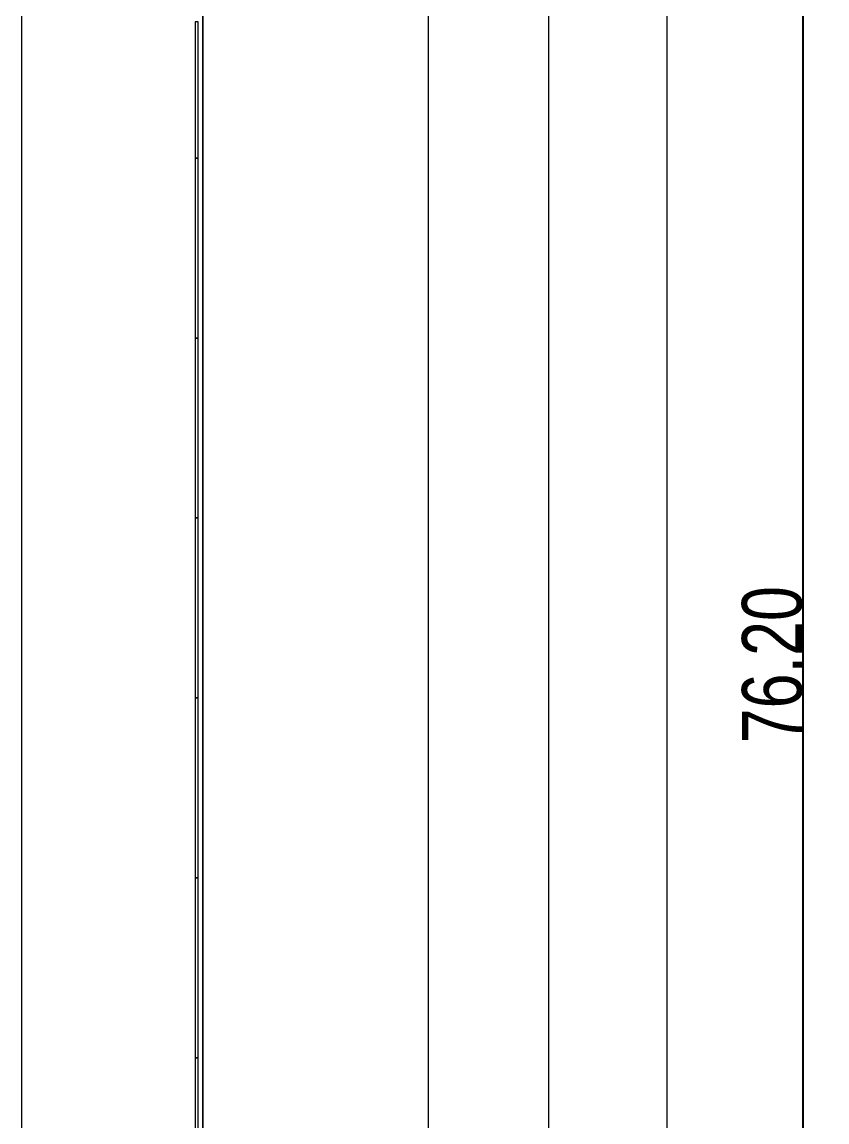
# Model space of a CAD drawing. Header units: metres. Extents: x -55 to 260, y -121 to 64.
# Drawn here: x 236.97 to 250.39, y -30.48 to -12.15 of the extents above; entities that cross this region are included whole.
import ezdxf

# ---------------------------------------------------------------- set-up
doc = ezdxf.new("R2010")
doc.units = ezdxf.units.M
for name, color, linetype, lineweight in [('0-1', 7, 'Continuous', 5), ('31COTAS', 1, 'Continuous', 5), ('55BARANDAL-1', 253, 'Continuous', 5), ('55BARANDAL-2', 63, 'Continuous', 5), ('70LINEA-1', 254, 'Continuous', 5)]:
    doc.layers.add(name, color=color, linetype=linetype, lineweight=lineweight)
doc.styles.add('Arial_1', font='arial.ttf', dxfattribs={"width": 0.75, "height": 1})
doc.dimstyles.new('Standard__0_00_', dxfattribs={"dimscale": 0.3048, "dimtxt": 1.020259, "dimasz": 4.199475, "dimexe": 0, "dimexo": 1.312336, "dimgap": 0, "dimtad": 1, "dimrnd": 0.01, "dimzin": 0, "dimdsep": 46, "dimtxsty": 'Arial_1', "dimblk1": 'DOTSMALL', "dimblk2": 'DOTSMALL', "dimsah": 1, "dimcen": 0.09, "dimazin": 0, "dimtfac": 1, "dimtdec": 4, "dimtix": 1, "dimtmove": 0, "dimatfit": 3, "dimfxl": 1, "dimtvp": 1, "dimtolj": 1, "dimtzin": 0, "dimarcsym": 2})

# ---------------------------------------------------------------- blocks, each defined once
blk = doc.blocks.new('Railing - Railing-7536465-A1 _ A700')
at = {"layer": '55BARANDAL-1'}
for p, q in [((239.911, -12.146), (239.86, -12.146)), ((239.911, -14.414), (239.86, -14.414)), ((239.86, -14.414), (239.911, -14.414)), ((239.911, -17.414), (239.86, -17.414)), ((239.86, -17.414), (239.911, -17.414)), ((239.911, -20.414), (239.86, -20.414)), ((239.86, -20.414), (239.911, -20.414)), ((239.911, -23.414), (239.86, -23.414)), ((239.86, -23.414), (239.911, -23.414)), ((239.911, -26.414), (239.86, -26.414)), ((239.86, -26.414), (239.911, -26.414)), ((239.911, -29.414), (239.86, -29.414)), ((239.86, -29.414), (239.911, -29.414)), ((239.86, -29.946), (239.86, -32.414)), ((239.911, -32.414), (239.911, -29.946))]:
    blk.add_line(p, q, dxfattribs=at)
at = {"layer": '55BARANDAL-2'}
for p, q in [((239.86, -12.146), (239.86, -14.414)), ((239.911, -14.414), (239.911, -12.146)), ((239.86, -14.414), (239.86, -17.414)), ((239.911, -17.414), (239.911, -14.414)), ((239.86, -17.414), (239.86, -20.414)), ((239.911, -20.414), (239.911, -17.414)), ((239.86, -20.414), (239.86, -23.414)), ((239.911, -23.414), (239.911, -20.414)), ((239.86, -23.414), (239.86, -26.414)), ((239.911, -26.414), (239.911, -23.414)), ((239.86, -26.414), (239.86, -29.414)), ((239.911, -29.414), (239.911, -26.414)), ((239.86, -29.414), (239.86, -29.946)), ((239.911, -29.946), (239.911, -29.414))]:
    blk.add_line(p, q, dxfattribs=at)
blk = doc.blocks.new('22011_AR_rvt-1-A1 _ A700')
at = {"layer": '70LINEA-1'}
for p, q in [((247.726, 6.794), (247.726, -12.146)), ((236.972, -12.146), (236.972, 6.728)), ((239.99, 6.728), (239.99, -12.146)), ((239.99, -12.146), (239.99, 6.728)), ((236.972, -29.946), (236.972, -12.146)), ((239.99, -12.146), (239.99, -29.946)), ((239.99, -29.946), (239.99, -12.146)), ((247.726, -12.146), (247.726, -29.946)), ((236.972, -41.11), (236.972, -29.946)), ((239.99, -29.946), (239.99, -41.11)), ((239.99, -50.016), (239.99, -29.946)), ((247.726, -29.946), (247.726, -50.016))]:
    blk.add_line(p, q, dxfattribs=at)
at = {"layer": '55BARANDAL-1'}
blk.add_blockref('Railing - Railing-7536465-A1 _ A700', (0, 0), dxfattribs=at)
blk = doc.blocks.new('22011_AR_rvt-2-A1 _ A700')
at = {"layer": '70LINEA-1'}
for p, q in [((247.726, 6.794), (247.726, -12.146)), ((236.972, -12.146), (236.972, 6.728)), ((239.99, 6.728), (239.99, -12.146)), ((239.99, -12.146), (239.99, 6.728)), ((243.75, -12.146), (243.75, 6.728)), ((245.75, 6.728), (245.75, -12.146)), ((236.972, -29.946), (236.972, -12.146)), ((239.99, -12.146), (239.99, -29.946)), ((239.99, -29.946), (239.99, -12.146)), ((243.75, -29.946), (243.75, -12.146)), ((245.75, -12.146), (245.75, -29.946)), ((247.726, -12.146), (247.726, -29.946)), ((236.972, -41.11), (236.972, -29.946)), ((239.99, -29.946), (239.99, -41.11)), ((239.99, -50.016), (239.99, -29.946)), ((243.75, -50.016), (243.75, -29.946)), ((245.75, -29.946), (245.75, -50.016)), ((247.726, -29.946), (247.726, -50.016))]:
    blk.add_line(p, q, dxfattribs=at)
at = {"layer": '55BARANDAL-1'}
blk.add_blockref('Railing - Railing-7536465-A1 _ A700', (0, 0), dxfattribs=at)
blk = doc.blocks.new('_DotSmall')
at = {"color": 0, "linetype": 'ByBlock', "const_width": 0.5}
blk.add_lwpolyline([(-0.0625, 0, 1), (0.0625, 0, 1)], format="xyb", close=True, dxfattribs=at)
blk = doc.blocks.new('DIMBLOCK34-A1 _ A700')
at = {"layer": '31COTAS', "color": 0, "lineweight": -2, "transparency": 16777216}
for p, q in [((250.169, 15.241), (249.995, 15.241)), ((249.995, -60.96), (249.995, 15.241)), ((250.169, -60.96), (249.995, -60.96))]:
    blk.add_line(p, q, dxfattribs=at)
at = {"layer": 'Defpoints', "color": 0, "transparency": 16777216}
for p in [(249.769, 15.241), (249.995, 15.241), (249.769, -60.96)]:
    blk.add_point(p, dxfattribs=at)
at = {"layer": '31COTAS', "color": 0, "lineweight": -2, "transparency": 16777216, "xscale": 1.28, "yscale": 1.28, "zscale": 1.28}
for p, rotation in [((249.995, 15.241), 90), ((249.995, -60.96), 270)]:
    blk.add_blockref('_DotSmall', p, dxfattribs=dict(at, rotation=rotation))
at = {"layer": '31COTAS', "color": 0, "transparency": 16777216, "insert": (249.484, -22.86), "char_height": 1, "width": 3.05136, "attachment_point": 5, "rotation": 90, "style": 'Arial_1'}
blk.add_mtext('\\A1;76.20', dxfattribs=at)

msp = doc.modelspace()

# ---------------------------------------------------------------- block references
at = {"layer": '0-1'}
for name in ['22011_AR_rvt-2-A1 _ A700', '22011_AR_rvt-1-A1 _ A700']:
    msp.add_blockref(name, (0, 0), dxfattribs=at)

# ---------------------------------------------------------------- dimensions: what is measured, and where the dimension line sits
at = {"layer": '31COTAS'}
dim = msp.add_linear_dim(base=(249.995, 15.241), p1=(249.769, -60.96), p2=(249.769, 15.241), angle=90, dimstyle='Standard__0_00_', override={"dimpost": '<>', "dimfxl": 76.201}, dxfattribs=at)
dim.commit()
dim.dimension.update_dxf_attribs({"geometry": 'DIMBLOCK34-A1 _ A700', "text_midpoint": (249.484, -22.86)})

doc.saveas('drawing.dxf')
